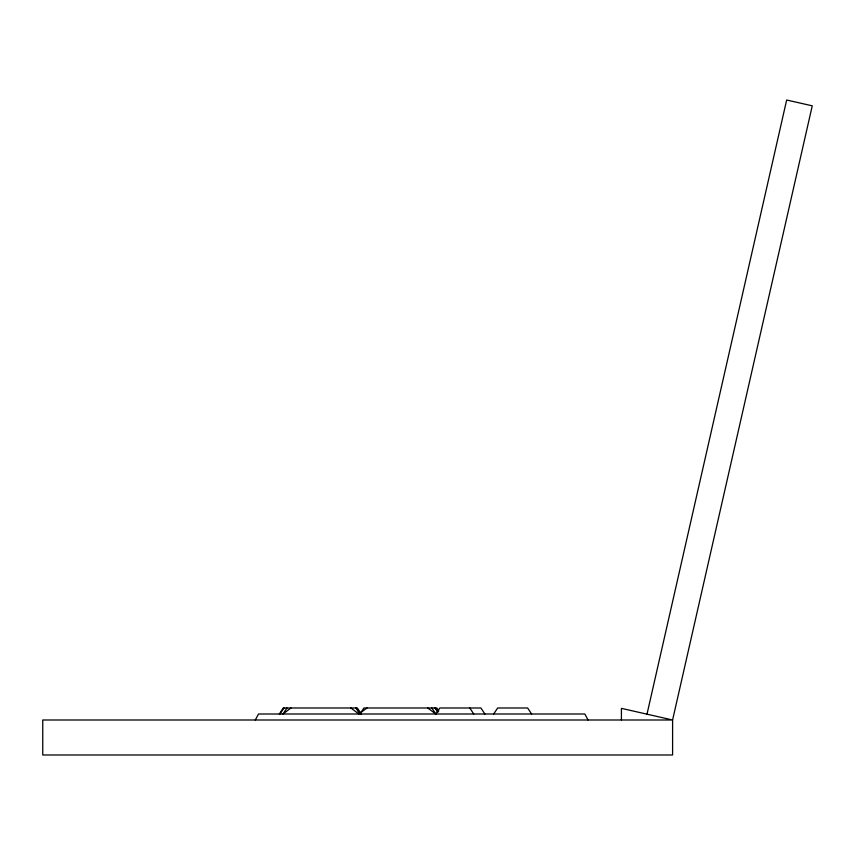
<?xml version="1.0" encoding="UTF-8"?>
<svg xmlns="http://www.w3.org/2000/svg" width="855" height="855" viewBox="0 0 855 855"><rect width="100%" height="100%" fill="white"/><g stroke="black" fill="none" stroke-linecap="round" stroke-linejoin="round"><path stroke-width="1.28" d="M647 714.182L786.664 100.014L812.25 105.828L672.596 719.995L672.596 754.986L42.75 754.986L42.75 719.995L672.596 719.995L621.414 708.357L621.414 719.995M255.282 719.995L258.541 714L584.82 714L588.09 719.995M279.286 714L283.262 707.993L357.337 707.993L361.323 714M280.013 714L283.999 707.993M286.97 707.993L282.984 714L290.946 707.993M427.746 707.993L435.826 714L439.812 707.993L480.905 707.993L484.892 714M493.677 714L497.663 707.993L527.631 707.993L531.618 714M366.945 707.993L358.865 714L350.892 707.993M469.78 707.993L473.766 714M438.807 710.997L436.809 707.993L363.931 707.993L359.944 714L355.958 707.993M435.473 707.993L438.123 711.991M434.971 707.993L437.621 711.991M431.839 707.993L435.826 714M356.246 707.993L360.233 714"/></g></svg>
